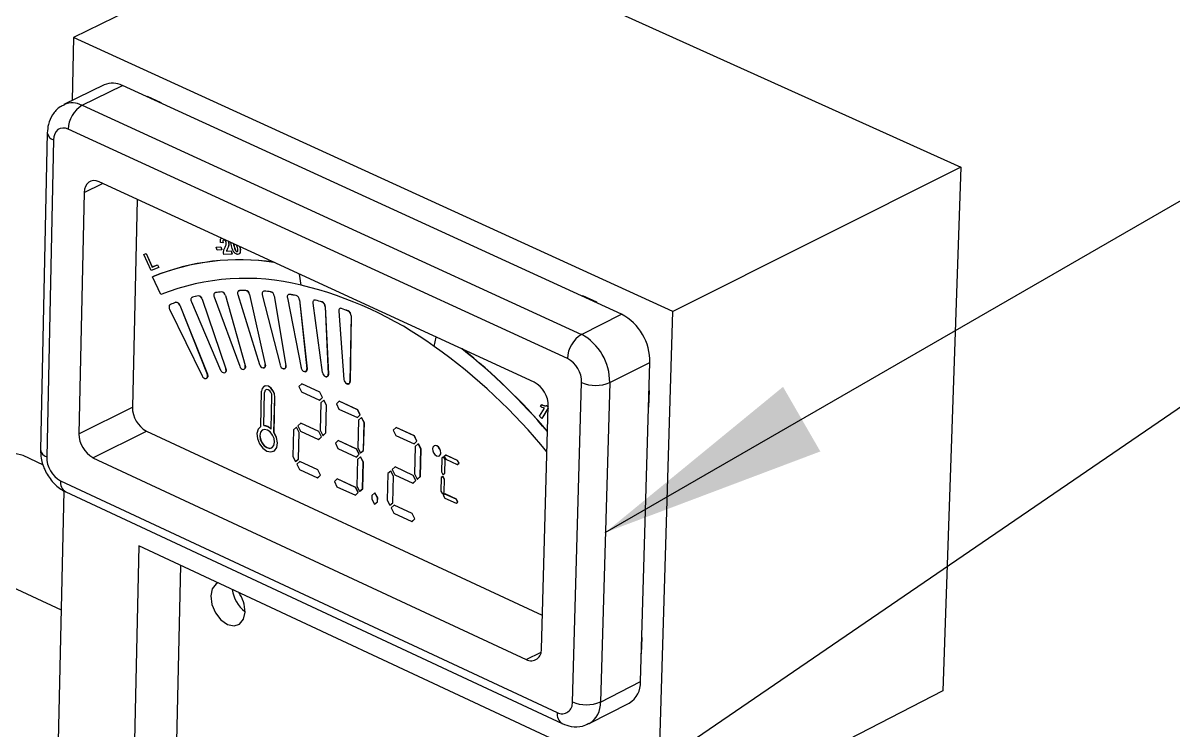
# Model space of a CAD drawing. Header units: millimetres. Extents: x 0 to 279, y 0 to 216.
# Drawn here: x 102.53 to 119.27, y 86.59 to 96.88 of the extents above; entities that cross this region are included whole.
import ezdxf

# ---------------------------------------------------------------- set-up
doc = ezdxf.new("R2010")
doc.units = ezdxf.units.MM
doc.layers.add('DIM', color=1, linetype='Continuous')
doc.dimstyles.new('SLDDIMSTYLE1', dxfattribs={"dimtxt": 0.18, "dimasz": 3.302, "dimexe": 0, "dimexo": 0.0625, "dimgap": 0, "dimtad": 0, "dimtih": 1, "dimtoh": 1, "dimdec": 0, "dimrnd": 1e-09, "dimzin": 0, "dimdsep": 46, "dimtxsty": 'Standard', "dimsah": 1, "dimcen": 0.09, "dimadec": 0, "dimazin": 0, "dimtfac": 3.302, "dimtdec": 0, "dimtofl": 0, "dimtmove": 0, "dimatfit": 3, "dimfxl": 0, "dimfrac": 2, "dimtolj": 1, "dimtzin": 0, "dimarcsym": 0})

msp = doc.modelspace()

# ---------------------------------------------------------------- linework, layer by layer
at = {"color": 7, "linetype": 'Continuous', "lineweight": 25}
for p, q in [((107.459, 98.723), (103.268, 96.675)), ((107.459, 98.723), (116.176, 94.786)), ((103.268, 96.675), (103.248, 95.754)), ((111.989, 92.686), (103.268, 96.675)), ((103.715, 95.983), (103.129, 95.696)), ((103.392, 95.686), (103.978, 95.973)), ((111.243, 92.647), (103.978, 95.973)), ((104.338, 95.819), (104.539, 95.727)), ((104.338, 95.809), (104.338, 95.819)), ((104.539, 95.727), (104.539, 95.717)), ((103.392, 95.686), (110.657, 92.353)), ((102.886, 95.284), (102.788, 90.672)), ((110.455, 92.002), (103.191, 95.338)), ((102.976, 95.182), (102.878, 90.569)), ((116.176, 94.786), (111.989, 92.686)), ((116.176, 94.786), (115.915, 87.163)), ((109.97, 91.659), (103.639, 94.572)), ((103.424, 94.417), (103.347, 90.905)), ((104.194, 94.317), (104.126, 91.293)), ((105.345, 93.623), (105.411, 93.628)), ((105.345, 93.623), (105.347, 93.624)), ((105.359, 93.576), (105.345, 93.623)), ((105.347, 93.624), (105.413, 93.629)), ((105.425, 93.581), (105.359, 93.576)), ((105.443, 93.686), (105.408, 93.689)), ((105.411, 93.628), (105.413, 93.629)), ((105.411, 93.628), (105.425, 93.581)), ((105.413, 93.629), (105.427, 93.582)), ((105.425, 93.581), (105.427, 93.582)), ((105.443, 93.686), (105.445, 93.687)), ((105.493, 93.562), (105.56, 93.566)), ((105.493, 93.562), (105.494, 93.563)), ((105.494, 93.563), (105.562, 93.566)), ((105.522, 93.7), (105.524, 93.7)), ((105.522, 93.636), (105.524, 93.637)), ((105.565, 93.643), (105.556, 93.69)), ((105.56, 93.566), (105.573, 93.522)), ((105.56, 93.566), (105.562, 93.566)), ((105.562, 93.566), (105.574, 93.523)), ((105.601, 93.642), (105.603, 93.643)), ((105.646, 93.642), (105.644, 93.65)), ((105.646, 93.556), (105.648, 93.557)), ((105.648, 93.557), (105.653, 93.558)), ((105.691, 93.542), (105.692, 93.543)), ((104.291, 93.517), (104.323, 93.529)), ((104.398, 93.281), (104.291, 93.517)), ((104.291, 93.517), (104.292, 93.517)), ((104.292, 93.517), (104.324, 93.53)), ((104.323, 93.529), (104.324, 93.53)), ((104.323, 93.529), (104.411, 93.333)), ((104.324, 93.53), (104.413, 93.334)), ((105.573, 93.522), (105.453, 93.516)), ((105.573, 93.522), (105.574, 93.523)), ((104.509, 93.325), (104.398, 93.281)), ((104.411, 93.333), (104.491, 93.365)), ((104.411, 93.333), (104.413, 93.334)), ((104.413, 93.334), (104.492, 93.366)), ((104.491, 93.365), (104.492, 93.366)), ((104.491, 93.365), (104.509, 93.325)), ((104.492, 93.366), (104.511, 93.326)), ((104.509, 93.325), (104.511, 93.326)), ((106.578, 93.07), (106.557, 93.229)), ((104.419, 93.191), (104.421, 93.192)), ((104.539, 92.932), (104.419, 93.191)), ((104.994, 92.891), (104.992, 92.89)), ((104.994, 92.891), (104.999, 92.893)), ((104.999, 92.893), (104.997, 92.892)), ((105.082, 92.913), (105.083, 92.914)), ((105.314, 92.898), (105.686, 91.889)), ((105.327, 92.958), (105.326, 92.957)), ((105.335, 92.96), (105.333, 92.959)), ((105.421, 92.971), (105.423, 92.971)), ((105.477, 92.919), (105.765, 91.899)), ((105.479, 92.919), (105.477, 92.919)), ((105.479, 92.919), (105.766, 91.9)), ((105.659, 92.931), (105.975, 91.914)), ((105.673, 92.987), (105.672, 92.986)), ((105.684, 92.99), (105.682, 92.989)), ((105.773, 92.991), (105.775, 92.991)), ((105.829, 92.935), (105.828, 92.934)), ((105.828, 92.934), (106.056, 91.915)), ((105.829, 92.935), (106.058, 91.916)), ((106.014, 92.927), (106.273, 91.907)), ((106.044, 92.982), (106.042, 92.981)), ((106.136, 92.973), (106.138, 92.973)), ((106.189, 92.913), (106.188, 92.912)), ((106.188, 92.912), (106.356, 91.899)), ((106.189, 92.913), (106.358, 91.9)), ((106.379, 92.886), (106.578, 91.868)), ((106.413, 92.935), (106.411, 92.935)), ((106.507, 92.917), (106.508, 92.917)), ((110.672, 92.919), (110.877, 92.825)), ((110.672, 92.908), (110.672, 92.919)), ((104.666, 92.72), (105.141, 91.748)), ((104.676, 92.788), (104.674, 92.787)), ((104.677, 92.788), (104.676, 92.788)), ((104.676, 92.788), (104.677, 92.788)), ((104.756, 92.818), (104.758, 92.819)), ((104.815, 92.776), (105.214, 91.775)), ((104.817, 92.776), (104.815, 92.776)), ((104.817, 92.776), (105.215, 91.775)), ((104.982, 92.827), (105.407, 91.834)), ((105.139, 92.866), (105.483, 91.852)), ((105.141, 92.866), (105.139, 92.866)), ((105.141, 92.866), (105.485, 91.853)), ((106.556, 92.853), (106.663, 91.852)), ((106.558, 92.853), (106.556, 92.853)), ((106.558, 92.853), (106.665, 91.853)), ((106.75, 92.807), (106.888, 91.798)), ((106.788, 92.851), (106.787, 92.851)), ((106.883, 92.823), (106.885, 92.824)), ((106.931, 92.757), (106.93, 92.756)), ((106.93, 92.756), (106.975, 91.774)), ((106.931, 92.757), (106.976, 91.774)), ((107.167, 92.73), (107.166, 92.729)), ((110.877, 92.825), (110.876, 92.815)), ((107.126, 92.691), (107.202, 91.698)), ((107.263, 92.693), (107.265, 92.693)), ((107.307, 92.622), (107.289, 91.665)), ((107.308, 92.623), (107.291, 91.666)), ((107.308, 92.623), (107.307, 92.622)), ((110.657, 92.353), (111.243, 92.647)), ((111.308, 70.15), (111.989, 92.686)), ((108.517, 92.177), (108.546, 92.314)), ((105.765, 91.899), (105.766, 91.9)), ((106.042, 91.866), (106.043, 91.867)), ((106.056, 91.915), (106.058, 91.916)), ((106.356, 91.899), (106.358, 91.9)), ((111.07, 91.65), (111.655, 91.944)), ((111.516, 87.299), (111.655, 91.944)), ((105.203, 91.714), (105.204, 91.714)), ((105.214, 91.775), (105.215, 91.775)), ((105.471, 91.795), (105.472, 91.796)), ((105.483, 91.852), (105.485, 91.853)), ((105.751, 91.846), (105.753, 91.847)), ((106.63, 91.81), (106.627, 91.81)), ((106.663, 91.852), (106.665, 91.853)), ((106.938, 91.736), (106.934, 91.737)), ((106.975, 91.774), (106.976, 91.774)), ((106.044, 91.6), (106.043, 91.599)), ((106.588, 91.632), (106.547, 91.593)), ((106.547, 91.593), (106.585, 91.517)), ((106.588, 91.632), (106.589, 91.633)), ((106.851, 91.51), (106.588, 91.632)), ((106.853, 91.511), (106.589, 91.633)), ((107.249, 91.632), (107.246, 91.634)), ((107.289, 91.665), (107.291, 91.666)), ((110.526, 87.002), (110.661, 91.65)), ((111.07, 91.65), (110.933, 87.002)), ((111.643, 91.538), (111.636, 91.295)), ((105.992, 91.013), (106.005, 91.527)), ((106.035, 91.024), (106.047, 91.507)), ((106.037, 91.024), (106.048, 91.508)), ((106.047, 91.507), (106.048, 91.508)), ((106.143, 90.974), (106.155, 91.458)), ((106.184, 90.925), (106.196, 91.438)), ((106.185, 90.926), (106.198, 91.439)), ((106.196, 91.438), (106.198, 91.439)), ((106.585, 91.517), (106.848, 91.395)), ((106.848, 91.395), (106.889, 91.434)), ((106.848, 91.395), (106.85, 91.396)), ((106.85, 91.396), (106.891, 91.435)), ((106.851, 91.51), (106.853, 91.511)), ((106.889, 91.434), (106.851, 91.51)), ((106.891, 91.435), (106.853, 91.511)), ((106.909, 91.396), (106.867, 91.358)), ((106.889, 91.434), (106.891, 91.435)), ((106.949, 91.32), (106.909, 91.396)), ((106.909, 91.396), (106.911, 91.396)), ((106.95, 91.32), (106.911, 91.396)), ((107.132, 91.38), (107.092, 91.34)), ((107.132, 91.38), (107.134, 91.381)), ((107.401, 91.256), (107.132, 91.38)), ((107.403, 91.256), (107.134, 91.381)), ((103.347, 90.905), (104.126, 91.293)), ((106.867, 91.358), (106.857, 90.957)), ((106.939, 90.919), (106.949, 91.32)), ((106.94, 90.919), (106.95, 91.32)), ((106.949, 91.32), (106.95, 91.32)), ((107.092, 91.34), (107.129, 91.265)), ((107.129, 91.265), (107.398, 91.141)), ((107.438, 91.181), (107.401, 91.256)), ((107.401, 91.256), (107.403, 91.256)), ((107.44, 91.181), (107.403, 91.256)), ((110.049, 91.163), (110.119, 91.279)), ((110.064, 91.302), (110.08, 91.33)), ((110.075, 87.773), (110.176, 91.308)), ((110.08, 91.33), (110.082, 91.331)), ((110.175, 91.282), (110.081, 91.127)), ((110.175, 91.28), (110.083, 91.128)), ((110.152, 91.317), (110.154, 91.318)), ((110.152, 91.317), (110.175, 91.292)), ((110.154, 91.318), (110.175, 91.294)), ((106.573, 91.059), (106.533, 91.02)), ((106.837, 90.937), (106.573, 91.059)), ((106.573, 91.059), (106.575, 91.059)), ((106.838, 90.937), (106.575, 91.059)), ((107.398, 91.141), (107.438, 91.181)), ((107.398, 91.141), (107.4, 91.142)), ((107.4, 91.142), (107.44, 91.181)), ((107.416, 91.104), (107.405, 90.703)), ((107.458, 91.142), (107.416, 91.104)), ((107.438, 91.181), (107.44, 91.181)), ((107.498, 91.066), (107.458, 91.142)), ((107.458, 91.142), (107.46, 91.142)), ((107.5, 91.066), (107.46, 91.142)), ((107.488, 90.664), (107.498, 91.066)), ((107.489, 90.665), (107.5, 91.066)), ((107.498, 91.066), (107.5, 91.066)), ((110.081, 91.127), (110.049, 91.163)), ((110.081, 91.127), (110.083, 91.128)), ((103.55, 90.558), (104.328, 90.946)), ((104.328, 90.946), (110.089, 88.268)), ((106.035, 91.024), (106.037, 91.024)), ((106.184, 90.925), (106.185, 90.926)), ((106.469, 90.963), (106.459, 90.577)), ((106.511, 91), (106.469, 90.963)), ((106.511, 91), (106.513, 91.001)), ((106.551, 90.925), (106.511, 91)), ((106.552, 90.926), (106.513, 91.001)), ((106.533, 91.02), (106.571, 90.944)), ((106.541, 90.538), (106.551, 90.925)), ((106.543, 90.539), (106.552, 90.926)), ((106.551, 90.925), (106.552, 90.926)), ((106.571, 90.944), (106.834, 90.822)), ((106.834, 90.822), (106.875, 90.861)), ((106.835, 90.823), (106.876, 90.862)), ((106.875, 90.861), (106.837, 90.937)), ((106.837, 90.937), (106.838, 90.937)), ((106.876, 90.862), (106.838, 90.937)), ((106.857, 90.957), (106.896, 90.881)), ((106.875, 90.861), (106.876, 90.862)), ((106.896, 90.881), (106.939, 90.919)), ((106.896, 90.881), (106.898, 90.881)), ((106.898, 90.881), (106.94, 90.919)), ((106.939, 90.919), (106.94, 90.919)), ((107.961, 90.997), (107.92, 90.958)), ((107.92, 90.958), (107.958, 90.882)), ((107.958, 90.882), (108.222, 90.76)), ((107.961, 90.997), (107.962, 90.998)), ((108.225, 90.875), (107.961, 90.997)), ((108.227, 90.875), (107.962, 90.998)), ((108.263, 90.799), (108.225, 90.875)), ((108.225, 90.875), (108.227, 90.875)), ((108.265, 90.8), (108.227, 90.875)), ((106.834, 90.822), (106.835, 90.823)), ((107.118, 90.807), (107.078, 90.767)), ((107.078, 90.767), (107.115, 90.692)), ((107.115, 90.692), (107.384, 90.567)), ((107.386, 90.682), (107.118, 90.807)), ((107.118, 90.807), (107.119, 90.807)), ((107.388, 90.683), (107.119, 90.807)), ((107.405, 90.703), (107.445, 90.627)), ((108.222, 90.76), (108.263, 90.799)), ((108.222, 90.76), (108.224, 90.761)), ((108.224, 90.761), (108.265, 90.8)), ((108.241, 90.722), (108.23, 90.321)), ((108.283, 90.76), (108.241, 90.722)), ((108.263, 90.799), (108.265, 90.8)), ((108.283, 90.76), (108.285, 90.761)), ((108.323, 90.684), (108.283, 90.76)), ((108.325, 90.685), (108.285, 90.761)), ((108.516, 90.731), (108.514, 90.731)), ((102.831, 90.449), (102.533, 90.588)), ((103.55, 90.558), (109.856, 87.621)), ((106.176, 90.65), (106.177, 90.651)), ((106.459, 90.577), (106.499, 90.502)), ((106.499, 90.502), (106.541, 90.538)), ((106.5, 90.502), (106.543, 90.539)), ((106.541, 90.538), (106.543, 90.539)), ((107.384, 90.567), (107.423, 90.607)), ((107.384, 90.567), (107.385, 90.568)), ((107.385, 90.568), (107.425, 90.608)), ((107.386, 90.682), (107.388, 90.683)), ((107.423, 90.607), (107.386, 90.682)), ((107.425, 90.608), (107.388, 90.683)), ((107.401, 90.531), (107.391, 90.144)), ((107.443, 90.568), (107.401, 90.531)), ((107.423, 90.607), (107.425, 90.608)), ((107.443, 90.568), (107.445, 90.569)), ((107.483, 90.493), (107.443, 90.568)), ((107.445, 90.627), (107.488, 90.664)), ((107.445, 90.627), (107.447, 90.627)), ((107.485, 90.494), (107.445, 90.569)), ((107.447, 90.627), (107.489, 90.665)), ((107.488, 90.664), (107.489, 90.665)), ((108.313, 90.282), (108.323, 90.684)), ((108.314, 90.283), (108.325, 90.685)), ((108.323, 90.684), (108.325, 90.685)), ((108.587, 90.585), (108.589, 90.586)), ((108.625, 90.551), (108.62, 90.353)), ((108.65, 90.568), (108.625, 90.551)), ((108.65, 90.568), (108.651, 90.569)), ((108.673, 90.529), (108.65, 90.568)), ((108.675, 90.53), (108.651, 90.569)), ((108.687, 90.595), (108.662, 90.577)), ((108.662, 90.577), (108.685, 90.537)), ((108.668, 90.331), (108.673, 90.529)), ((108.669, 90.332), (108.675, 90.53)), ((108.673, 90.529), (108.675, 90.53)), ((108.685, 90.537), (108.851, 90.461)), ((108.687, 90.595), (108.688, 90.596)), ((108.853, 90.518), (108.687, 90.595)), ((108.854, 90.519), (108.688, 90.596)), ((106.499, 90.502), (106.5, 90.502)), ((106.56, 90.503), (106.519, 90.463)), ((106.519, 90.463), (106.557, 90.388)), ((106.557, 90.388), (106.82, 90.266)), ((106.823, 90.38), (106.56, 90.503)), ((106.56, 90.503), (106.561, 90.503)), ((106.824, 90.381), (106.561, 90.503)), ((106.823, 90.38), (106.824, 90.381)), ((106.861, 90.304), (106.823, 90.38)), ((106.862, 90.305), (106.824, 90.381)), ((107.473, 90.106), (107.483, 90.493)), ((107.475, 90.107), (107.485, 90.494)), ((107.483, 90.493), (107.485, 90.494)), ((107.883, 90.364), (107.84, 90.328)), ((107.883, 90.364), (107.885, 90.365)), ((107.923, 90.289), (107.883, 90.364)), ((107.924, 90.29), (107.885, 90.365)), ((107.946, 90.423), (107.905, 90.384)), ((107.905, 90.384), (107.943, 90.308)), ((107.946, 90.423), (107.947, 90.424)), ((108.21, 90.301), (107.946, 90.423)), ((108.212, 90.301), (107.947, 90.424)), ((108.851, 90.461), (108.875, 90.478)), ((108.851, 90.461), (108.853, 90.461)), ((108.853, 90.518), (108.854, 90.519)), ((108.875, 90.478), (108.853, 90.518)), ((108.853, 90.461), (108.877, 90.479)), ((108.877, 90.479), (108.854, 90.519)), ((108.875, 90.478), (108.877, 90.479)), ((103.08, 90.223), (110.307, 86.85)), ((106.82, 90.266), (106.861, 90.304)), ((106.82, 90.266), (106.821, 90.267)), ((106.821, 90.267), (106.862, 90.305)), ((106.861, 90.304), (106.862, 90.305)), ((107.103, 90.25), (107.064, 90.21)), ((107.064, 90.21), (107.1, 90.136)), ((107.103, 90.25), (107.105, 90.251)), ((107.372, 90.125), (107.103, 90.25)), ((107.374, 90.126), (107.105, 90.251)), ((107.84, 90.328), (107.83, 89.94)), ((107.913, 89.902), (107.923, 90.289)), ((107.914, 89.903), (107.924, 90.29)), ((107.923, 90.289), (107.924, 90.29)), ((107.943, 90.308), (108.207, 90.186)), ((108.207, 90.186), (108.248, 90.225)), ((108.209, 90.187), (108.25, 90.226)), ((108.248, 90.225), (108.21, 90.301)), ((108.21, 90.301), (108.212, 90.301)), ((108.25, 90.226), (108.212, 90.301)), ((108.23, 90.321), (108.27, 90.244)), ((108.248, 90.225), (108.25, 90.226)), ((108.27, 90.244), (108.313, 90.282)), ((108.27, 90.244), (108.271, 90.245)), ((108.271, 90.245), (108.314, 90.283)), ((108.313, 90.282), (108.314, 90.283)), ((108.617, 90.268), (108.612, 90.071)), ((108.642, 90.285), (108.617, 90.268)), ((108.62, 90.353), (108.643, 90.314)), ((108.642, 90.285), (108.644, 90.286)), ((108.665, 90.246), (108.642, 90.285)), ((108.643, 90.314), (108.668, 90.331)), ((108.643, 90.314), (108.644, 90.314)), ((108.644, 90.314), (108.669, 90.332)), ((108.667, 90.247), (108.644, 90.286)), ((108.66, 90.049), (108.665, 90.246)), ((108.662, 90.049), (108.667, 90.247)), ((108.665, 90.246), (108.667, 90.247)), ((108.668, 90.331), (108.669, 90.332)), ((103.125, 90.077), (102.784, 74.325)), ((103.154, 90.062), (110.379, 86.688)), ((107.1, 90.136), (107.369, 90.011)), ((107.369, 90.011), (107.409, 90.05)), ((107.371, 90.012), (107.411, 90.051)), ((107.372, 90.125), (107.374, 90.126)), ((107.409, 90.05), (107.372, 90.125)), ((107.411, 90.051), (107.374, 90.126)), ((107.391, 90.144), (107.431, 90.069)), ((107.409, 90.05), (107.411, 90.051)), ((107.431, 90.069), (107.473, 90.106)), ((107.431, 90.069), (107.432, 90.07)), ((107.432, 90.07), (107.475, 90.107)), ((107.473, 90.106), (107.475, 90.107)), ((107.652, 90.045), (107.61, 90.01)), ((107.652, 90.045), (107.654, 90.046)), ((107.692, 89.972), (107.652, 90.045)), ((107.694, 89.972), (107.654, 90.046)), ((108.207, 90.186), (108.209, 90.187)), ((108.612, 90.071), (108.635, 90.031)), ((108.635, 90.031), (108.66, 90.049)), ((108.635, 90.031), (108.637, 90.032)), ((108.637, 90.032), (108.662, 90.049)), ((108.671, 90.029), (108.647, 90.011)), ((108.66, 90.049), (108.662, 90.049)), ((108.671, 90.029), (108.673, 90.03)), ((108.837, 89.952), (108.671, 90.029)), ((108.839, 89.953), (108.673, 90.03)), ((107.369, 90.011), (107.371, 90.012)), ((107.61, 90.01), (107.608, 89.954)), ((107.608, 89.954), (107.648, 89.882)), ((107.648, 89.882), (107.691, 89.916)), ((107.648, 89.882), (107.649, 89.882)), ((107.649, 89.882), (107.692, 89.917)), ((107.691, 89.916), (107.692, 89.972)), ((107.691, 89.916), (107.692, 89.917)), ((107.692, 89.972), (107.694, 89.972)), ((107.692, 89.917), (107.694, 89.972)), ((107.83, 89.94), (107.87, 89.865)), ((107.87, 89.865), (107.913, 89.902)), ((107.87, 89.865), (107.871, 89.866)), ((107.871, 89.866), (107.914, 89.903)), ((107.931, 89.866), (107.89, 89.827)), ((107.913, 89.902), (107.914, 89.903)), ((107.931, 89.866), (107.933, 89.867)), ((108.195, 89.744), (107.931, 89.866)), ((108.197, 89.744), (107.933, 89.867)), ((108.647, 90.011), (108.67, 89.971)), ((108.67, 89.971), (108.836, 89.895)), ((108.836, 89.895), (108.86, 89.912)), ((108.836, 89.895), (108.837, 89.895)), ((108.837, 89.952), (108.839, 89.953)), ((108.86, 89.912), (108.837, 89.952)), ((108.837, 89.895), (108.862, 89.913)), ((108.862, 89.913), (108.839, 89.953)), ((108.86, 89.912), (108.862, 89.913)), ((107.89, 89.827), (107.928, 89.752)), ((107.928, 89.752), (108.192, 89.629)), ((108.233, 89.667), (108.195, 89.744)), ((108.195, 89.744), (108.197, 89.744)), ((108.235, 89.668), (108.197, 89.744)), ((108.192, 89.629), (108.233, 89.667)), ((108.192, 89.629), (108.194, 89.63)), ((108.194, 89.63), (108.235, 89.668)), ((108.233, 89.667), (108.235, 89.668)), ((104.218, 89.275), (104.045, 81.695)), ((110.656, 86.266), (104.218, 89.275)), ((101.769, 88.96), (103.087, 88.342)), ((104.824, 88.991), (104.661, 82.01)), ((111.535, 87.943), (111.528, 87.701)), ((110.933, 87.002), (111.516, 87.299)), ((115.915, 87.163), (114.036, 86.198)), ((110.77, 86.688), (111.353, 86.985))]:
    msp.add_line(p, q, dxfattribs=at)
at = {"color": 8, "linetype": 'Continuous', "lineweight": 25}
for p, q in [((103.424, 94.417), (103.691, 94.548)), ((109.856, 87.621), (110.07, 87.729))]:
    msp.add_line(p, q, dxfattribs=at)
at = {"color": 7, "linetype": 'Continuous', "lineweight": 25, "flags": 128}
for points in [[(103.191, 95.338), (103.15, 95.352), (103.11, 95.356), (103.074, 95.349), (103.041, 95.332), (103.015, 95.306), (102.994, 95.271), (102.981, 95.229), (102.976, 95.182)], [(103.639, 94.572), (103.598, 94.586), (103.558, 94.59), (103.521, 94.583), (103.489, 94.567), (103.462, 94.54), (103.442, 94.506), (103.429, 94.464), (103.424, 94.417)], [(104.997, 92.892), (104.99, 92.889), (104.984, 92.884), (104.98, 92.877), (104.977, 92.869), (104.976, 92.859), (104.976, 92.849), (104.979, 92.838), (104.982, 92.827)], [(105.333, 92.959), (105.326, 92.957), (105.32, 92.953), (105.315, 92.947), (105.311, 92.939), (105.309, 92.93), (105.309, 92.919), (105.311, 92.909), (105.314, 92.898)], [(105.327, 92.958), (105.328, 92.958), (105.335, 92.96)], [(105.682, 92.989), (105.675, 92.988), (105.668, 92.984), (105.663, 92.979), (105.659, 92.971), (105.656, 92.963), (105.655, 92.953), (105.656, 92.942), (105.659, 92.931)], [(105.673, 92.987), (105.676, 92.988), (105.684, 92.99)], [(106.042, 92.981), (106.035, 92.98), (106.028, 92.978), (106.022, 92.973), (106.017, 92.966), (106.014, 92.958), (106.012, 92.949), (106.013, 92.938), (106.014, 92.927)], [(106.411, 92.935), (106.403, 92.935), (106.396, 92.933), (106.389, 92.929), (106.384, 92.923), (106.38, 92.916), (106.378, 92.907), (106.378, 92.896), (106.379, 92.886)], [(104.676, 92.788), (104.669, 92.784), (104.664, 92.778), (104.66, 92.771), (104.658, 92.762), (104.658, 92.752), (104.659, 92.741), (104.661, 92.73), (104.666, 92.72)], [(106.787, 92.851), (106.778, 92.852), (106.77, 92.851), (106.764, 92.848), (106.758, 92.843), (106.754, 92.836), (106.751, 92.827), (106.75, 92.817), (106.75, 92.807)], [(107.166, 92.729), (107.157, 92.732), (107.149, 92.731), (107.142, 92.729), (107.136, 92.725), (107.131, 92.718), (107.128, 92.71), (107.126, 92.701), (107.126, 92.691)], [(105.743, 91.844), (105.75, 91.846), (105.756, 91.85), (105.761, 91.855), (105.764, 91.862), (105.767, 91.87), (105.767, 91.879), (105.767, 91.889), (105.765, 91.899)], [(105.766, 91.9), (105.768, 91.89), (105.769, 91.88), (105.768, 91.871), (105.766, 91.863), (105.762, 91.856), (105.757, 91.85), (105.753, 91.847)], [(106.031, 91.864), (106.038, 91.865), (106.044, 91.868), (106.049, 91.872), (106.054, 91.879), (106.056, 91.886), (106.058, 91.895), (106.058, 91.905), (106.056, 91.915)], [(106.058, 91.916), (106.059, 91.905), (106.059, 91.896), (106.058, 91.887), (106.055, 91.879), (106.051, 91.873), (106.046, 91.868), (106.043, 91.867)], [(106.327, 91.852), (106.334, 91.852), (106.341, 91.854), (106.347, 91.858), (106.351, 91.864), (106.355, 91.871), (106.357, 91.88), (106.357, 91.889), (106.356, 91.899)], [(106.358, 91.9), (106.359, 91.89), (106.358, 91.881), (106.356, 91.872), (106.353, 91.865), (106.348, 91.859), (106.342, 91.855), (106.336, 91.853), (106.328, 91.853)], [(105.201, 91.713), (105.207, 91.716), (105.212, 91.721), (105.216, 91.728), (105.218, 91.736), (105.219, 91.745), (105.219, 91.754), (105.217, 91.765), (105.214, 91.775)], [(105.215, 91.775), (105.218, 91.765), (105.22, 91.755), (105.221, 91.746), (105.22, 91.736), (105.217, 91.729), (105.213, 91.722), (105.208, 91.717), (105.204, 91.714)], [(105.466, 91.794), (105.472, 91.796), (105.478, 91.801), (105.482, 91.807), (105.485, 91.814), (105.487, 91.823), (105.487, 91.832), (105.486, 91.842), (105.483, 91.852)], [(105.485, 91.853), (105.487, 91.843), (105.489, 91.833), (105.489, 91.824), (105.487, 91.815), (105.484, 91.807), (105.479, 91.801), (105.474, 91.797), (105.472, 91.796)], [(106.63, 91.81), (106.637, 91.809), (106.644, 91.81), (106.651, 91.814), (106.656, 91.819), (106.66, 91.825), (106.662, 91.833), (106.664, 91.842), (106.663, 91.852)], [(106.665, 91.853), (106.665, 91.843), (106.664, 91.834), (106.661, 91.826), (106.657, 91.819), (106.652, 91.814), (106.646, 91.811), (106.639, 91.81), (106.631, 91.81)], [(106.938, 91.736), (106.945, 91.735), (106.953, 91.735), (106.959, 91.738), (106.965, 91.742), (106.97, 91.748), (106.973, 91.756), (106.975, 91.764), (106.975, 91.774)], [(106.976, 91.774), (106.976, 91.765), (106.974, 91.756), (106.971, 91.749), (106.967, 91.743), (106.961, 91.739), (106.954, 91.736), (106.947, 91.736), (106.939, 91.737)], [(106.196, 91.438), (106.19, 91.485), (106.17, 91.532), (106.14, 91.571), (106.104, 91.597), (106.067, 91.605), (106.035, 91.595), (106.013, 91.567), (106.005, 91.527)], [(106.198, 91.439), (106.192, 91.486), (106.172, 91.533), (106.142, 91.572), (106.105, 91.598), (106.068, 91.606), (106.044, 91.6)], [(106.155, 91.458), (106.151, 91.484), (106.14, 91.51), (106.123, 91.532), (106.102, 91.547), (106.082, 91.551), (106.064, 91.546), (106.052, 91.53), (106.047, 91.507)], [(107.249, 91.632), (107.257, 91.63), (107.264, 91.63), (107.271, 91.632), (107.277, 91.635), (107.282, 91.641), (107.286, 91.648), (107.288, 91.656), (107.289, 91.665)], [(107.291, 91.666), (107.29, 91.656), (107.288, 91.648), (107.284, 91.641), (107.279, 91.636), (107.273, 91.633), (107.266, 91.631), (107.258, 91.631), (107.25, 91.633)], [(105.992, 91.013), (105.953, 90.974), (105.936, 90.912), (105.943, 90.836), (105.973, 90.76), (106.022, 90.696), (106.08, 90.653), (106.14, 90.641), (106.191, 90.659), (106.224, 90.706), (106.234, 90.774), (106.22, 90.851), (106.184, 90.925)], [(106.192, 90.782), (106.185, 90.835), (106.163, 90.888), (106.129, 90.932), (106.088, 90.96), (106.047, 90.97), (106.011, 90.958), (105.987, 90.927), (105.977, 90.882), (105.984, 90.829), (106.007, 90.776), (106.041, 90.732), (106.082, 90.704), (106.123, 90.694), (106.159, 90.706), (106.183, 90.737), (106.192, 90.782)], [(106.021, 90.964), (106.013, 90.959), (105.988, 90.928), (105.979, 90.883), (105.986, 90.83), (106.008, 90.777), (106.042, 90.733), (106.083, 90.704), (106.125, 90.695), (106.152, 90.702)], [(106.177, 90.651), (106.192, 90.66), (106.225, 90.707), (106.236, 90.774), (106.222, 90.851), (106.185, 90.926)], [(108.611, 90.63), (108.607, 90.659), (108.595, 90.689), (108.576, 90.713), (108.553, 90.729), (108.53, 90.734), (108.51, 90.728), (108.496, 90.711), (108.491, 90.685), (108.495, 90.656), (108.507, 90.627), (108.526, 90.602), (108.549, 90.586), (108.572, 90.581), (108.592, 90.587), (108.606, 90.605), (108.611, 90.63)], [(108.612, 90.631), (108.609, 90.66), (108.596, 90.689), (108.577, 90.714), (108.554, 90.73), (108.531, 90.735), (108.516, 90.731)], [(105.368, 88.737), (105.342, 88.723), (105.286, 88.651), (105.264, 88.546), (105.281, 88.423), (105.332, 88.301), (105.412, 88.199), (105.507, 88.131), (105.603, 88.109), (105.685, 88.136), (105.742, 88.207), (105.764, 88.312), (105.764, 88.312)]]:
    msp.add_lwpolyline(points, dxfattribs=at)
at = {"color": 8, "linetype": 'Continuous', "lineweight": 25, "flags": 128}
msp.add_lwpolyline([(102.533, 90.588), (102.412, 90.618), (102.236, 90.59), (102.053, 90.49), (101.878, 90.326), (101.728, 90.113), (101.615, 89.87), (101.55, 89.618), (101.538, 89.38), (101.582, 89.177), (101.675, 89.027), (101.769, 88.96)], dxfattribs=at)
at = {"color": 7, "linetype": 'Continuous', "lineweight": 25}
for centre, radius, start, end in [((103.837, 95.709), 0.299, 61.8733, 113.9055), ((103.61, 95.328), 0.42, 121.3589, 178.5973), ((105.681, 90.089), 3.349, 81.3049, 112.1472), ((105.683, 90.091), 3.348, 81.3774, 112.1492), ((105.773, 89.824), 3.344, 76.0713, 111.6547), ((105.274, 87.684), 5.541, 54.1737, 76.3908), ((105.736, 90.063), 2.924, 102.9367, 104.6428), ((105.738, 90.063), 2.924, 102.9367, 104.6428), ((105.081, 92.853), 0.0595, 11.8831, 89.4653), ((105.083, 92.854), 0.0595, 11.8831, 89.4654), ((105.767, 89.896), 3.094, 96.4061, 98.0503), ((105.768, 89.897), 3.094, 96.4061, 98.0504), ((105.415, 92.907), 0.0635, 10.164, 84.2315), ((105.416, 92.908), 0.0635, 10.1639, 84.2316), ((105.783, 89.657), 3.333, 90.1608, 91.7265), ((105.784, 89.658), 3.333, 90.1609, 91.7265), ((105.761, 92.924), 0.0672, 8.3293, 79.4197), ((105.763, 92.925), 0.0672, 8.3292, 79.4198), ((105.771, 89.35), 3.641, 84.2496, 85.7267), ((105.773, 89.351), 3.641, 84.2497, 85.7268), ((106.118, 92.904), 0.0707, 6.3585, 74.9961), ((106.119, 92.905), 0.0707, 6.3585, 74.9963), ((105.72, 88.98), 4.014, 78.6956, 80.0805), ((105.721, 88.981), 4.014, 78.6957, 80.0806), ((106.483, 92.847), 0.0736, 4.2356, 70.9264), ((106.484, 92.848), 0.0736, 4.2355, 70.9266), ((105.708, 90.158), 2.825, 109.6775, 111.4223), ((105.709, 90.159), 2.825, 109.6775, 111.4223), ((104.761, 92.763), 0.0554, 13.5148, 95.151), ((104.763, 92.763), 0.0554, 13.5148, 95.1511), ((105.62, 88.557), 4.449, 73.5006, 74.7947), ((105.621, 88.558), 4.449, 73.5007, 74.7948), ((106.854, 92.753), 0.076, 1.9461, 67.1775), ((106.855, 92.754), 0.076, 1.946, 67.1776), ((105.465, 88.093), 4.938, 68.651, 69.8588), ((105.467, 88.094), 4.938, 68.6511, 69.8589), ((107.229, 92.623), 0.0777, 359.4759, 63.7187), ((107.23, 92.624), 0.0777, 359.4759, 63.7188), ((110.867, 91.954), 0.788, 359.2401, 61.4934), ((110.885, 91.988), 0.43, 121.9019, 178.1792), ((110.28, 91.66), 0.79, 359.2735, 61.4499), ((103.699, 85.388), 8.325, 39.1366, 54.6372), ((103.415, 85.213), 8.849, 40.2935, 51.5505), ((103.416, 85.213), 8.851, 40.3085, 51.5112), ((105.745, 91.904), 0.061, 194.3374, 265.6671), ((106.038, 91.928), 0.065, 192.4861, 260.6328), ((106.068, 89.127), 2.737, 90.7908, 90.8538), ((106.34, 91.919), 0.0688, 190.5294, 255.9994), ((106.649, 91.879), 0.0722, 188.4492, 251.7319), ((110.266, 91.655), 0.395, 359.2956, 61.4223), ((105.191, 91.764), 0.0526, 197.8304, 277.0653), ((106.007, 89.541), 2.316, 110.3735, 110.4437), ((105.462, 91.85), 0.0568, 196.1076, 271.1355), ((106.031, 89.462), 2.399, 103.6185, 103.6871), ((106.055, 89.324), 2.539, 97.0651, 97.1311), ((106.058, 88.874), 2.99, 84.8471, 84.9065), ((106.963, 91.807), 0.0751, 186.2304, 247.7953), ((107.279, 91.703), 0.0774, 183.8589, 244.157), ((106.091, 91.512), 0.0424, 119.9081, 185.402), ((109.781, 91.312), 0.395, 359.3262, 61.3824), ((110.865, 92.132), 0.523, 247.012, 292.988), ((104.518, 91.29), 0.393, 179.591, 241.0359), ((103.741, 90.903), 0.394, 179.6354, 240.9779), ((106.024, 90.859), 0.165, 44.007, 86.2476), ((106.026, 90.86), 0.165, 44.0071, 86.2477), ((103.271, 90.567), 0.394, 179.6653, 240.939), ((108.565, 90.626), 0.0472, 299.9504, 5.1598), ((106.063, 88.706), 0.49, 187.8606, 232.0238), ((105.272, 88.308), 0.492, 0.4831, 35.7366), ((109.926, 87.753), 0.15, 241.9831, 7.7082), ((111.171, 87.279), 0.346, 301.7292, 3.3021), ((110.377, 86.982), 0.15, 241.8628, 7.6193), ((110.73, 87.475), 0.514, 246.696, 293.304)]:
    msp.add_arc(centre, radius, start, end, dxfattribs=at)
at = {"color": 8, "linetype": 'Continuous', "lineweight": 25}
for centre, radius, start, end in [((103.25, 95.422), 0.299, 61.8227, 113.8462), ((103.01, 95.303), 0.125, 188.7208, 254.5948), ((102.912, 90.69), 0.126, 188.3705, 254.0886), ((103.238, 90.198), 0.16, 171.1158, 238.2384), ((110.464, 86.823), 0.159, 170.4124, 237.8917), ((110.596, 86.978), 0.338, 300.8871, 4.1208)]:
    msp.add_arc(centre, radius, start, end, dxfattribs=at)
at = {"color": 7, "linetype": 'Continuous', "lineweight": 25}
for points, knots in [([(103.132, 95.689), (103.112, 95.681), (103.042, 95.654), (102.958, 95.553), (102.897, 95.42), (102.889, 95.326), (102.886, 95.284)], [0, 0, 0, 0, 0.13173, 0.445285, 0.751077, 1, 1, 1, 1]), ([(105.408, 93.689), (105.406, 93.701), (105.403, 93.723), (105.409, 93.746), (105.417, 93.752), (105.419, 93.753)], [0, 0, 0, 0, 0.4388145, 0.8737317, 1, 1, 1, 1]), ([(105.457, 93.726), (105.453, 93.725), (105.445, 93.724), (105.439, 93.709), (105.441, 93.695), (105.443, 93.686)], [0, 0, 0, 0, 0.280629, 0.559488, 1, 1, 1, 1]), ([(105.451, 93.724), (105.45, 93.724), (105.445, 93.723), (105.44, 93.709), (105.443, 93.696), (105.445, 93.687)], [0, 0, 0, 0, 0.116977, 0.459275, 1, 1, 1, 1]), ([(105.489, 93.695), (105.487, 93.699), (105.484, 93.709), (105.475, 93.72), (105.465, 93.726), (105.459, 93.726), (105.457, 93.726)], [0, 0, 0, 0, 0.280439, 0.559144, 0.779353, 1, 1, 1, 1]), ([(105.453, 93.516), (105.452, 93.53), (105.449, 93.554), (105.456, 93.582), (105.464, 93.604), (105.47, 93.617), (105.473, 93.624)], [0, 0, 0, 0, 0.338888, 0.559034, 0.779492, 1, 1, 1, 1]), ([(105.473, 93.624), (105.477, 93.631), (105.483, 93.644), (105.488, 93.659), (105.49, 93.665)], [0, 0, 0, 0, 0.560238, 1, 1, 1, 1]), ([(105.49, 93.665), (105.491, 93.671), (105.492, 93.68), (105.49, 93.69), (105.489, 93.695)], [0, 0, 0, 0, 0.560113, 1, 1, 1, 1]), ([(105.522, 93.636), (105.519, 93.627), (105.514, 93.613), (105.505, 93.595), (105.497, 93.58), (105.494, 93.568), (105.493, 93.562)], [0, 0, 0, 0, 0.340029, 0.560214, 0.780388, 1, 1, 1, 1]), ([(105.524, 93.637), (105.52, 93.628), (105.515, 93.614), (105.506, 93.596), (105.499, 93.581), (105.496, 93.569), (105.494, 93.563)], [0, 0, 0, 0, 0.340029, 0.560214, 0.780388, 1, 1, 1, 1]), ([(105.522, 93.7), (105.524, 93.687), (105.529, 93.663), (105.524, 93.644), (105.522, 93.636)], [0, 0, 0, 0, 0.558438, 1, 1, 1, 1]), ([(105.524, 93.7), (105.526, 93.687), (105.53, 93.664), (105.526, 93.645), (105.524, 93.637)], [0, 0, 0, 0, 0.558438, 1, 1, 1, 1]), ([(105.656, 93.517), (105.651, 93.517), (105.64, 93.518), (105.624, 93.527), (105.608, 93.541), (105.583, 93.578), (105.573, 93.614), (105.565, 93.643)], [0, 0, 0, 0, 0.125311, 0.250438, 0.375645, 0.50085, 1, 1, 1, 1]), ([(105.594, 93.672), (105.594, 93.671), (105.596, 93.661), (105.599, 93.651), (105.601, 93.642)], [0, 0, 0, 0, 0.102192, 1, 1, 1, 1]), ([(105.596, 93.672), (105.596, 93.671), (105.598, 93.662), (105.6, 93.652), (105.603, 93.643)], [0, 0, 0, 0, 0.051432, 1, 1, 1, 1]), ([(105.601, 93.642), (105.606, 93.625), (105.612, 93.6), (105.624, 93.573), (105.632, 93.563), (105.638, 93.557), (105.643, 93.556), (105.646, 93.556)], [0, 0, 0, 0, 0.5011659, 0.7507975, 0.8134532, 0.8759658, 1, 1, 1, 1]), ([(105.603, 93.643), (105.607, 93.626), (105.614, 93.601), (105.625, 93.574), (105.633, 93.563), (105.64, 93.558), (105.645, 93.557), (105.648, 93.557)], [0, 0, 0, 0, 0.5011659, 0.7507975, 0.8134532, 0.8759658, 1, 1, 1, 1]), ([(105.659, 93.581), (105.657, 93.592), (105.654, 93.612), (105.649, 93.633), (105.646, 93.642)], [0, 0, 0, 0, 0.559623, 1, 1, 1, 1]), ([(105.646, 93.556), (105.649, 93.556), (105.654, 93.557), (105.659, 93.566), (105.659, 93.575), (105.659, 93.581)], [0, 0, 0, 0, 0.279679, 0.559264, 1, 1, 1, 1]), ([(105.691, 93.542), (105.686, 93.533), (105.679, 93.519), (105.663, 93.517), (105.656, 93.517)], [0, 0, 0, 0, 0.558133, 1, 1, 1, 1]), ([(105.685, 93.631), (105.689, 93.615), (105.696, 93.583), (105.693, 93.555), (105.691, 93.542)], [0, 0, 0, 0, 0.5078916, 1, 1, 1, 1]), ([(105.687, 93.63), (105.69, 93.615), (105.698, 93.584), (105.694, 93.556), (105.692, 93.543)], [0, 0, 0, 0, 0.499094, 1, 1, 1, 1]), ([(110.119, 91.279), (110.109, 91.281), (110.09, 91.285), (110.072, 91.297), (110.064, 91.302)], [0, 0, 0, 0, 0.559698, 1, 1, 1, 1]), ([(110.08, 91.33), (110.089, 91.325), (110.103, 91.318), (110.123, 91.313), (110.139, 91.311), (110.148, 91.315), (110.152, 91.317)], [0, 0, 0, 0, 0.339775, 0.560116, 0.780147, 1, 1, 1, 1]), ([(110.082, 91.331), (110.091, 91.326), (110.105, 91.318), (110.124, 91.313), (110.14, 91.312), (110.15, 91.316), (110.154, 91.318)], [0, 0, 0, 0, 0.339775, 0.560116, 0.780147, 1, 1, 1, 1]), ([(102.788, 90.672), (102.789, 90.631), (102.793, 90.526), (102.852, 90.356), (102.966, 90.19), (103.078, 90.099), (103.143, 90.067), (103.154, 90.062)], [0, 0, 0, 0, 0.165309, 0.425766, 0.696711, 0.950226, 1, 1, 1, 1]), ([(110.379, 86.688), (110.422, 86.673), (110.516, 86.638), (110.657, 86.637), (110.736, 86.678), (110.767, 86.694)], [0, 0, 0, 0, 0.3400915, 0.7452099, 1, 1, 1, 1])]:
    msp.add_open_spline(points, degree=3, knots=knots, dxfattribs=at)

# ---------------------------------------------------------------- leaders
at = {"layer": 'DIM'}
for points in [[(111.003, 89.468), (128.524, 99.583), (134.874, 99.583)], [(108.428, 83.817), (119.619, 91.464), (125.969, 91.464)]]:
    msp.add_leader(points, dimstyle='SLDDIMSTYLE1', dxfattribs=at)

doc.saveas('drawing.dxf')
